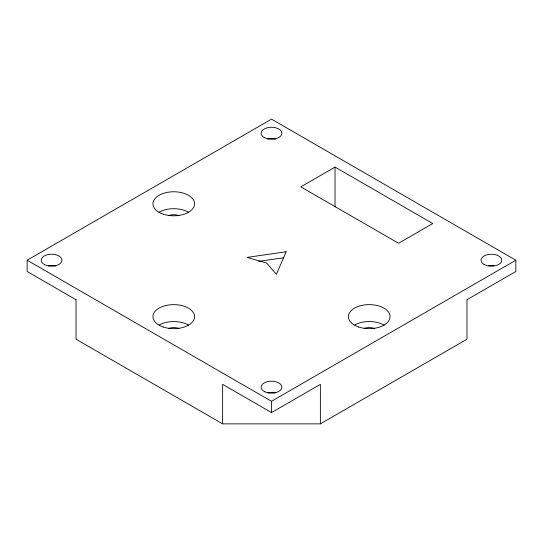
<?xml version="1.0" encoding="UTF-8"?>
<svg xmlns="http://www.w3.org/2000/svg" width="543" height="543" viewBox="0 0 543 543"><rect width="100%" height="100%" fill="white"/><g stroke="black" fill="none" stroke-linecap="round" stroke-linejoin="round"><path stroke-width="0.81" d="M76.02 299.716L27.15 271.5L27.15 260.212L271.5 119.141L515.85 260.212L515.85 271.5L466.98 299.716M335.031 167.101L300.822 186.853L398.562 243.284L432.771 223.533L335.031 167.101L335.031 206.89M27.15 260.212L271.5 401.291L515.85 260.212M222.63 423.859L222.63 384.356L271.5 412.571L320.37 384.356L320.37 423.859L222.63 423.859L76.02 339.219L76.02 299.634M320.37 423.859L466.98 339.219L466.98 299.634M258.712 261.353L283.663 257.755M271.5 401.291L271.5 412.571M48.259 265.832A10.365 5.987 0 0 1 55.562 265.975M267.536 139.001A10.365 5.987 0 0 1 275.464 139.001M267.889 392.854A10.365 5.987 0 0 1 275.192 392.874M488.639 265.731A10.365 5.987 0 0 1 494.008 265.703M168.574 215.53A10.365 5.987 0 0 1 178.946 215.53M168.676 328.359A10.365 5.987 0 0 1 179.041 328.42M364.183 328.345A10.365 5.987 0 0 1 374.548 328.434M159.194 324.979A20.824 12.021 0 0 1 188.645 325.162M354.722 324.952A20.824 12.021 0 0 1 384.166 325.189M159.038 212.211A20.824 12.021 0 0 1 188.482 212.211M286.161 251.748L276.387 274.324L266.613 263.036L247.065 257.396L286.161 251.748M264.169 137.481A10.365 5.987 0 0 0 281.512 134.793A10.365 5.987 0 0 0 268.819 127.462A10.365 5.987 0 0 0 264.169 137.481M484.152 264.482A10.365 5.987 0 0 0 501.454 261.712A10.365 5.987 0 0 0 488.639 254.45A10.365 5.987 0 0 0 484.152 264.482M44.743 264.712A10.365 5.987 0 0 0 61.753 261.387A10.365 5.987 0 0 0 48.259 254.545A10.365 5.987 0 0 0 44.743 264.712M264.889 391.795A10.365 5.987 0 0 0 281.722 388.177A10.365 5.987 0 0 0 267.889 381.573A10.365 5.987 0 0 0 264.889 391.795M163.151 326.988A20.824 12.021 0 0 0 194.584 316.773A20.824 12.021 0 0 0 163.545 306.171A20.824 12.021 0 0 0 163.151 326.988M358.577 326.967A20.824 12.021 0 0 0 390.064 316.813A20.824 12.021 0 0 0 359.079 306.15A20.824 12.021 0 0 0 358.577 326.967M163.348 214.193A20.824 12.021 0 0 0 194.584 203.781A20.824 12.021 0 0 0 163.348 193.376A20.824 12.021 0 0 0 163.348 214.193"/></g></svg>
